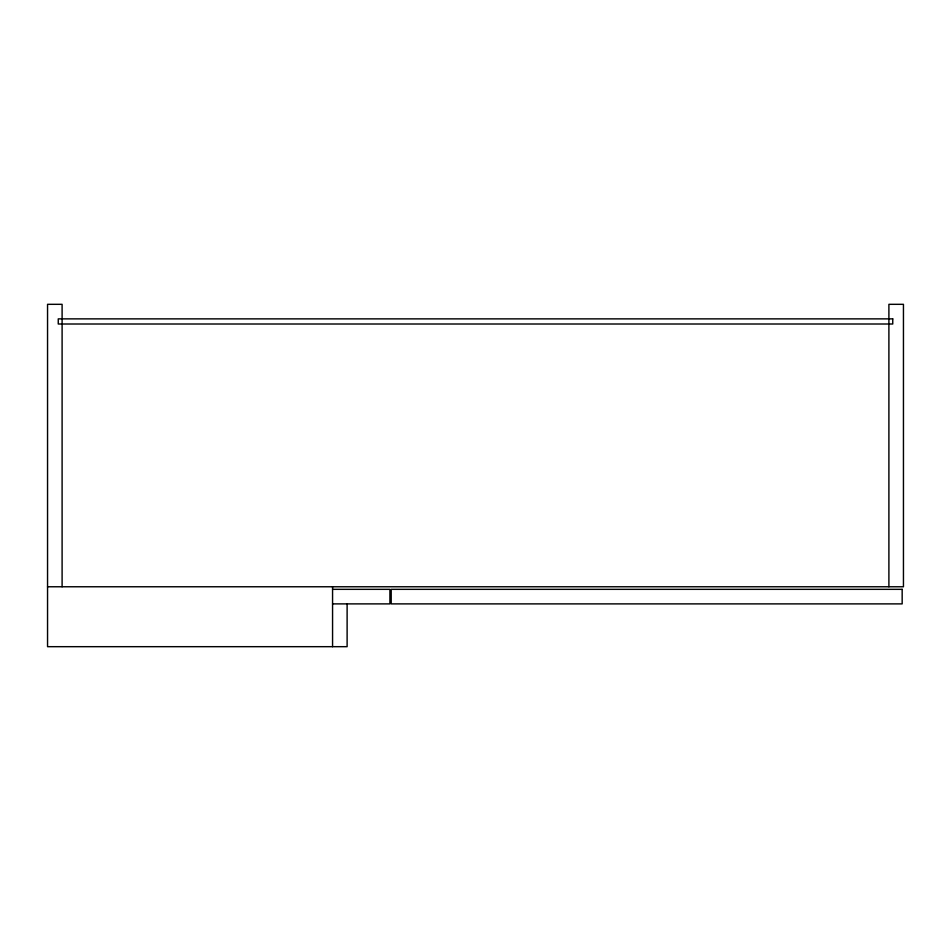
<?xml version="1.0" encoding="UTF-8"?>
<svg xmlns="http://www.w3.org/2000/svg" width="951" height="951" viewBox="0 0 951 951"><rect width="100%" height="100%" fill="white"/><g stroke="black" fill="none" stroke-linecap="round" stroke-linejoin="round"><path stroke-width="1.43" d="M47.55 586.767L903.45 586.767L903.45 304.32L888.9 304.32L888.9 586.767M332.565 589.335L389.91 589.335L389.91 603.885L332.565 603.885M347.115 603.885L347.115 646.68L47.55 646.68L47.55 304.32L62.1 304.32L62.1 586.767M332.565 586.767L332.565 646.68M892.751 318.87L58.249 318.87L58.249 324.006L892.751 324.006L892.751 318.87M902.166 589.335L391.194 589.335L391.194 603.885L902.166 603.885L902.166 589.335"/></g></svg>
